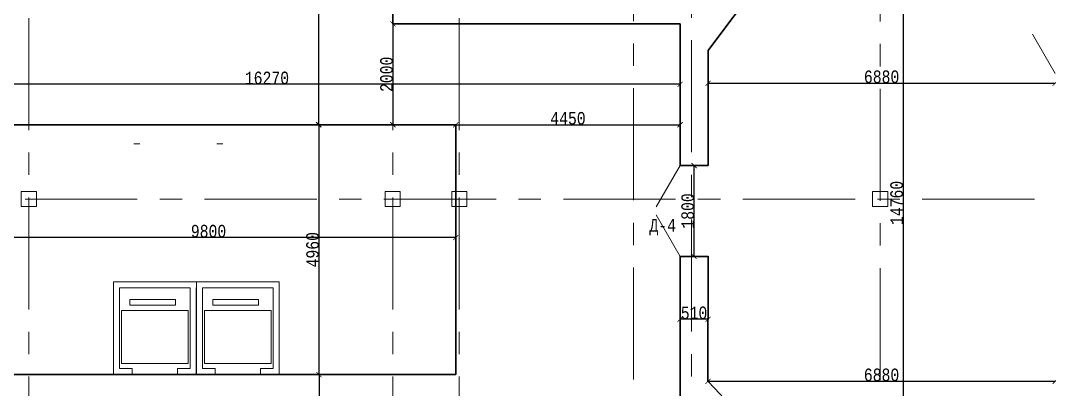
# Model space of a CAD drawing. Header units: millimetres. Extents: x -689206 to 4969298, y -1019800 to 703299.
# Drawn here: x 385173 to 405563, y -630153 to -622835 of the extents above; entities that cross this region are included whole.
import ezdxf

# ---------------------------------------------------------------- set-up
doc = ezdxf.new("R2010")
doc.units = ezdxf.units.MM
doc.linetypes.add('осеваяX2', pattern=[101.6, 63.5, -12.7, 12.7, -12.7])
doc.layers.add('РАЗМЕРЫ', color=7, linetype='Continuous', lineweight=9)
doc.layers.add('стены', color=7, linetype='Continuous', lineweight=20)
doc.styles.add('Аннотативный', font='isocteur.ttf', dxfattribs={"width": 0.7, "height": 250})
doc.dimstyles.new('Аннотативный', dxfattribs={"dimscale": 0, "dimtxt": 250, "dimasz": 100, "dimexe": 1.25, "dimexo": 0.625, "dimtad": 1, "dimdec": 0, "dimtxsty": 'Аннотативный', "dimblk": 'ARCHTICK', "dimcen": 2.5, "dimadec": 0, "dimazin": 0, "dimtfac": 1, "dimtdec": 0, "dimtmove": 0, "dimatfit": 3, "dimfxl": 1, "dimarcsym": 0})

# ---------------------------------------------------------------- blocks, each defined once
blk = doc.blocks.new('_ArchTick')
at = {"color": 0, "linetype": 'ByBlock', "const_width": 0.15}
blk.add_lwpolyline([(-0.5, -0.5), (0.5, 0.5)], dxfattribs=at)
blk = doc.blocks.new('*D3690')
at = {"layer": 'Defpoints', "color": 0, "lineweight": 0, "transparency": 16777216}
for p in [(398797, -624078), (405677, -624078), (405677, -624078)]:
    blk.add_point(p, dxfattribs=at)
at = {"layer": 'стены', "color": 0, "lineweight": -2, "transparency": 16777216}
for p, q in [((398797, -624077), (398797, -624076)), ((398797, -624078), (405677, -624078)), ((405677, -624077), (405677, -624076))]:
    blk.add_line(p, q, dxfattribs=at)
at = {"layer": 'стены', "color": 0, "lineweight": -2, "transparency": 16777216, "xscale": 100, "yscale": 100, "zscale": 100, "rotation": 180}
blk.add_blockref('_ArchTick', (398797, -624078), dxfattribs=at)
at = {"layer": 'стены', "color": 0, "lineweight": -2, "transparency": 16777216, "xscale": 100, "yscale": 100, "zscale": 100}
blk.add_blockref('_ArchTick', (405677, -624078), dxfattribs=at)
at = {"layer": 'стены', "color": 0, "lineweight": 5, "transparency": 16777216, "insert": (402237, -623952), "char_height": 250, "attachment_point": 5, "style": 'Аннотативный'}
blk.add_mtext('6880', dxfattribs=at)
blk = doc.blocks.new('*D3633')
at = {"layer": 'Defpoints', "color": 0, "linetype": 'ByBlock', "lineweight": 0, "transparency": 16777216}
for p in [(402661, -619076), (402661, -633831), (402661, -633831)]:
    blk.add_point(p, dxfattribs=at)
at = {"layer": 'РАЗМЕРЫ', "color": 0, "linetype": 'ByBlock', "lineweight": -2, "transparency": 16777216}
for p, q in [((402661, -619076), (402661, -633831)), ((402662, -619076), (402663, -619076)), ((402662, -633831), (402663, -633831))]:
    blk.add_line(p, q, dxfattribs=at)
at = {"layer": 'РАЗМЕРЫ', "color": 0, "linetype": 'ByBlock', "lineweight": -2, "transparency": 16777216, "xscale": 100, "yscale": 100, "zscale": 100}
for p, rotation in [((402661, -619076), 90), ((402661, -633831), 270)]:
    blk.add_blockref('_ArchTick', p, dxfattribs=dict(at, rotation=rotation))
at = {"layer": 'РАЗМЕРЫ', "color": 0, "linetype": 'ByBlock', "lineweight": 5, "transparency": 16777216, "insert": (402536, -626453), "char_height": 250, "attachment_point": 5, "rotation": 90, "style": 'Аннотативный'}
blk.add_mtext('14760', dxfattribs=at)
blk = doc.blocks.new('*D3648')
at = {"layer": 'Defpoints', "color": 0, "linetype": 'ByBlock', "lineweight": 0, "transparency": 16777216}
for p in [(398520, -625712), (398520, -625712), (398520, -627512)]:
    blk.add_point(p, dxfattribs=at)
at = {"layer": 'РАЗМЕРЫ', "color": 0, "linetype": 'ByBlock', "lineweight": -2, "transparency": 16777216}
for p, q in [((398520, -627512), (398520, -625712)), ((398521, -625712), (398521, -625712)), ((398521, -627512), (398521, -627512))]:
    blk.add_line(p, q, dxfattribs=at)
at = {"layer": 'РАЗМЕРЫ', "color": 0, "linetype": 'ByBlock', "lineweight": -2, "transparency": 16777216, "xscale": 100, "yscale": 100, "zscale": 100}
for p, rotation in [((398520, -625712), 90), ((398520, -627512), 270)]:
    blk.add_blockref('_ArchTick', p, dxfattribs=dict(at, rotation=rotation))
at = {"layer": 'РАЗМЕРЫ', "color": 0, "linetype": 'ByBlock', "lineweight": 5, "transparency": 16777216, "insert": (398395, -626612), "char_height": 250, "attachment_point": 5, "rotation": 90, "style": 'Аннотативный'}
blk.add_mtext('1800', dxfattribs=at)
blk = doc.blocks.new('*D3732')
at = {"layer": 'Defpoints', "color": 0, "linetype": 'ByBlock', "lineweight": 0, "transparency": 16777216}
for p in [(398795, -629991), (405677, -629991), (405677, -629991)]:
    blk.add_point(p, dxfattribs=at)
at = {"layer": 'РАЗМЕРЫ', "color": 0, "linetype": 'ByBlock', "lineweight": -2, "transparency": 16777216}
for p, q in [((398795, -629990), (398795, -629989)), ((398795, -629991), (405677, -629991)), ((405677, -629990), (405677, -629989))]:
    blk.add_line(p, q, dxfattribs=at)
at = {"layer": 'РАЗМЕРЫ', "color": 0, "linetype": 'ByBlock', "lineweight": -2, "transparency": 16777216, "xscale": 100, "yscale": 100, "zscale": 100, "rotation": 180}
blk.add_blockref('_ArchTick', (398795, -629991), dxfattribs=at)
at = {"layer": 'РАЗМЕРЫ', "color": 0, "linetype": 'ByBlock', "lineweight": -2, "transparency": 16777216, "xscale": 100, "yscale": 100, "zscale": 100}
blk.add_blockref('_ArchTick', (405677, -629991), dxfattribs=at)
at = {"layer": 'РАЗМЕРЫ', "color": 0, "linetype": 'ByBlock', "lineweight": 5, "transparency": 16777216, "insert": (402236, -629865), "char_height": 250, "attachment_point": 5, "style": 'Аннотативный'}
blk.add_mtext('6880', dxfattribs=at)
blk = doc.blocks.new('*D3663')
at = {"layer": 'Defpoints', "color": 0, "linetype": 'ByBlock', "lineweight": 0, "transparency": 16777216}
for p in [(383998, -624902), (393798, -624902), (383998, -627140)]:
    blk.add_point(p, dxfattribs=at)
at = {"layer": 'РАЗМЕРЫ', "color": 0, "linetype": 'ByBlock', "lineweight": -2, "transparency": 16777216}
for p, q in [((383998, -624903), (383998, -627142)), ((393798, -624903), (393798, -627142)), ((393798, -627140), (383998, -627140))]:
    blk.add_line(p, q, dxfattribs=at)
at = {"layer": 'РАЗМЕРЫ', "color": 0, "linetype": 'ByBlock', "lineweight": -2, "transparency": 16777216, "xscale": 100, "yscale": 100, "zscale": 100, "rotation": 180}
blk.add_blockref('_ArchTick', (383998, -627140), dxfattribs=at)
at = {"layer": 'РАЗМЕРЫ', "color": 0, "linetype": 'ByBlock', "lineweight": -2, "transparency": 16777216, "xscale": 100, "yscale": 100, "zscale": 100}
blk.add_blockref('_ArchTick', (393798, -627140), dxfattribs=at)
at = {"layer": 'РАЗМЕРЫ', "color": 0, "linetype": 'ByBlock', "lineweight": 5, "transparency": 16777216, "insert": (388898, -627015), "char_height": 250, "attachment_point": 5, "style": 'Аннотативный'}
blk.add_mtext('9800', dxfattribs=at)
blk = doc.blocks.new('*D3664')
at = {"layer": 'Defpoints', "color": 0, "linetype": 'ByBlock', "lineweight": 0, "transparency": 16777216}
for p in [(391079, -617723), (391079, -624902), (391079, -624902)]:
    blk.add_point(p, dxfattribs=at)
at = {"layer": 'РАЗМЕРЫ', "color": 0, "linetype": 'ByBlock', "lineweight": -2, "transparency": 16777216}
for p, q in [((391079, -617723), (391079, -624902)), ((391080, -617723), (391080, -617723)), ((391080, -624902), (391080, -624902))]:
    blk.add_line(p, q, dxfattribs=at)
at = {"layer": 'РАЗМЕРЫ', "color": 0, "linetype": 'ByBlock', "lineweight": -2, "transparency": 16777216, "xscale": 100, "yscale": 100, "zscale": 100}
for p, rotation in [((391079, -617723), 90), ((391079, -624902), 270)]:
    blk.add_blockref('_ArchTick', p, dxfattribs=dict(at, rotation=rotation))
at = {"layer": 'РАЗМЕРЫ', "color": 0, "linetype": 'ByBlock', "lineweight": 5, "transparency": 16777216, "insert": (390953, -621313), "char_height": 250, "attachment_point": 5, "rotation": 90, "style": 'Аннотативный'}
blk.add_mtext('7690', dxfattribs=at)
blk = doc.blocks.new('*D3666')
at = {"layer": 'Defpoints', "color": 0, "linetype": 'ByBlock', "lineweight": 0, "transparency": 16777216}
for p in [(392552, -622902), (392552, -624902), (392552, -624902)]:
    blk.add_point(p, dxfattribs=at)
at = {"layer": 'РАЗМЕРЫ', "color": 0, "linetype": 'ByBlock', "lineweight": -2, "transparency": 16777216}
for p, q in [((392552, -622902), (392552, -624902)), ((392553, -622902), (392554, -622902)), ((392553, -624902), (392554, -624902))]:
    blk.add_line(p, q, dxfattribs=at)
at = {"layer": 'РАЗМЕРЫ', "color": 0, "linetype": 'ByBlock', "lineweight": -2, "transparency": 16777216, "xscale": 100, "yscale": 100, "zscale": 100}
for p, rotation in [((392552, -622902), 90), ((392552, -624902), 270)]:
    blk.add_blockref('_ArchTick', p, dxfattribs=dict(at, rotation=rotation))
at = {"layer": 'РАЗМЕРЫ', "color": 0, "linetype": 'ByBlock', "lineweight": 5, "transparency": 16777216, "insert": (392427, -623902), "char_height": 250, "attachment_point": 5, "rotation": 90, "style": 'Аннотативный'}
blk.add_mtext('2000', dxfattribs=at)
blk = doc.blocks.new('*D3667')
at = {"layer": 'Defpoints', "color": 0, "linetype": 'ByBlock', "lineweight": 0, "transparency": 16777216}
for p in [(391078, -624902), (391081, -629859), (391087, -629859)]:
    blk.add_point(p, dxfattribs=at)
at = {"layer": 'РАЗМЕРЫ', "color": 0, "linetype": 'ByBlock', "lineweight": -2, "transparency": 16777216}
for p, q in [((391078, -624902), (391088, -624902)), ((391087, -624902), (391087, -629859)), ((391081, -629859), (391088, -629859))]:
    blk.add_line(p, q, dxfattribs=at)
at = {"layer": 'РАЗМЕРЫ', "color": 0, "linetype": 'ByBlock', "lineweight": -2, "transparency": 16777216, "xscale": 100, "yscale": 100, "zscale": 100}
for p, rotation in [((391087, -624902), 90), ((391087, -629859), 270)]:
    blk.add_blockref('_ArchTick', p, dxfattribs=dict(at, rotation=rotation))
at = {"layer": 'РАЗМЕРЫ', "color": 0, "linetype": 'ByBlock', "lineweight": 5, "transparency": 16777216, "insert": (390961, -627381), "char_height": 250, "attachment_point": 5, "rotation": 90, "style": 'Аннотативный'}
blk.add_mtext('4960', dxfattribs=at)
blk = doc.blocks.new('*D3668')
at = {"layer": 'Defpoints', "color": 0, "linetype": 'ByBlock', "lineweight": 30, "transparency": 16777216}
for p in [(391081, -629859), (391088, -631712), (391585, -631712)]:
    blk.add_point(p, dxfattribs=at)
at = {"layer": 'РАЗМЕРЫ', "color": 0, "linetype": 'ByBlock', "lineweight": -2, "transparency": 16777216}
for p, q in [((391081, -629859), (391089, -629859)), ((391088, -629859), (391088, -631712)), ((391585, -631712), (391087, -631712))]:
    blk.add_line(p, q, dxfattribs=at)
at = {"layer": 'РАЗМЕРЫ', "color": 0, "linetype": 'ByBlock', "lineweight": -2, "transparency": 16777216, "xscale": 100, "yscale": 100, "zscale": 100}
for p, rotation in [((391088, -629859), 90), ((391088, -631712), 270)]:
    blk.add_blockref('_ArchTick', p, dxfattribs=dict(at, rotation=rotation))
at = {"layer": 'РАЗМЕРЫ', "color": 0, "linetype": 'ByBlock', "lineweight": 5, "transparency": 16777216, "insert": (390962, -630786), "char_height": 250, "attachment_point": 5, "rotation": 90, "style": 'Аннотативный'}
blk.add_mtext('2000', dxfattribs=at)
blk = doc.blocks.new('*D3760')
at = {"layer": 'Defpoints', "color": 0, "linetype": 'ByBlock', "lineweight": 0, "ltscale": 35, "transparency": 16777216}
for p in [(398243, -628550), (398797, -628550), (398243, -628760)]:
    blk.add_point(p, dxfattribs=at)
at = {"layer": 'РАЗМЕРЫ', "color": 0, "linetype": 'ByBlock', "lineweight": -2, "ltscale": 35, "transparency": 16777216}
for p, q in [((398243, -628551), (398243, -628762)), ((398797, -628551), (398797, -628762)), ((398797, -628760), (398243, -628760))]:
    blk.add_line(p, q, dxfattribs=at)
at = {"layer": 'РАЗМЕРЫ', "color": 0, "linetype": 'ByBlock', "lineweight": -2, "ltscale": 35, "transparency": 16777216, "xscale": 100, "yscale": 100, "zscale": 100, "rotation": 180}
blk.add_blockref('_ArchTick', (398243, -628760), dxfattribs=at)
at = {"layer": 'РАЗМЕРЫ', "color": 0, "linetype": 'ByBlock', "lineweight": -2, "ltscale": 35, "transparency": 16777216, "xscale": 100, "yscale": 100, "zscale": 100}
blk.add_blockref('_ArchTick', (398797, -628760), dxfattribs=at)
at = {"layer": 'РАЗМЕРЫ', "color": 0, "linetype": 'ByBlock', "lineweight": 5, "ltscale": 35, "transparency": 16777216, "insert": (398520, -628635), "char_height": 250, "attachment_point": 5, "style": 'Аннотативный'}
blk.add_mtext('510', dxfattribs=at)
blk = doc.blocks.new('*D3761')
at = {"layer": 'Defpoints', "color": 0, "linetype": 'ByBlock', "lineweight": 0, "ltscale": 35, "transparency": 16777216}
for p in [(381868, -622902), (398243, -622902), (381868, -624100)]:
    blk.add_point(p, dxfattribs=at)
at = {"layer": 'РАЗМЕРЫ', "color": 0, "linetype": 'ByBlock', "lineweight": -2, "ltscale": 35, "transparency": 16777216}
for p, q in [((381868, -622903), (381868, -624102)), ((398243, -622903), (398243, -624102)), ((398243, -624100), (381868, -624100))]:
    blk.add_line(p, q, dxfattribs=at)
at = {"layer": 'РАЗМЕРЫ', "color": 0, "linetype": 'ByBlock', "lineweight": -2, "ltscale": 35, "transparency": 16777216, "xscale": 100, "yscale": 100, "zscale": 100, "rotation": 180}
blk.add_blockref('_ArchTick', (381868, -624100), dxfattribs=at)
at = {"layer": 'РАЗМЕРЫ', "color": 0, "linetype": 'ByBlock', "lineweight": -2, "ltscale": 35, "transparency": 16777216, "xscale": 100, "yscale": 100, "zscale": 100}
blk.add_blockref('_ArchTick', (398243, -624100), dxfattribs=at)
at = {"layer": 'РАЗМЕРЫ', "color": 0, "linetype": 'ByBlock', "lineweight": 5, "ltscale": 35, "transparency": 16777216, "insert": (390056, -623975), "char_height": 250, "attachment_point": 5, "style": 'Аннотативный'}
blk.add_mtext('16270', dxfattribs=at)
blk = doc.blocks.new('*D3762')
at = {"layer": 'Defpoints', "color": 0, "linetype": 'ByBlock', "lineweight": 0, "ltscale": 35, "transparency": 16777216}
for p in [(393798, -624902), (398243, -624902), (398243, -624902)]:
    blk.add_point(p, dxfattribs=at)
at = {"layer": 'РАЗМЕРЫ', "color": 0, "linetype": 'ByBlock', "lineweight": -2, "ltscale": 35, "transparency": 16777216}
for p, q in [((393798, -624901), (393798, -624901)), ((393798, -624902), (398243, -624902)), ((398243, -624901), (398243, -624901))]:
    blk.add_line(p, q, dxfattribs=at)
at = {"layer": 'РАЗМЕРЫ', "color": 0, "linetype": 'ByBlock', "lineweight": -2, "ltscale": 35, "transparency": 16777216, "xscale": 100, "yscale": 100, "zscale": 100, "rotation": 180}
blk.add_blockref('_ArchTick', (393798, -624902), dxfattribs=at)
at = {"layer": 'РАЗМЕРЫ', "color": 0, "linetype": 'ByBlock', "lineweight": -2, "ltscale": 35, "transparency": 16777216, "xscale": 100, "yscale": 100, "zscale": 100}
blk.add_blockref('_ArchTick', (398243, -624902), dxfattribs=at)
at = {"layer": 'РАЗМЕРЫ', "color": 0, "linetype": 'ByBlock', "lineweight": 5, "ltscale": 35, "transparency": 16777216, "insert": (396021, -624776), "char_height": 250, "attachment_point": 5, "style": 'Аннотативный'}
blk.add_mtext('4450', dxfattribs=at)

msp = doc.modelspace()

# ---------------------------------------------------------------- linework, layer by layer
at = {"layer": 'РАЗМЕРЫ', "linetype": 'осеваяX2', "lineweight": 5, "ltscale": 35}
for p, q in [((385337.9, -605006.7), (385337.9, -654848)), ((392547.9, -605006.7), (392547.9, -654848)), ((397317.9, -654848), (397317.9, -605006.7)), ((398467.6, -619670.6), (398467.6, -654848))]:
    msp.add_line(p, q, dxfattribs=at)
at = {"layer": 'РАЗМЕРЫ', "linetype": 'ByBlock', "lineweight": 30}
for p, q in [((399829.9, -622058.6), (399013.4, -623142.6)), ((392552.5, -622902.1), (392552.5, -622522.1)), ((398241.9, -622902.1), (392552.5, -622902.1)), ((398241.9, -622902.1), (398243.5, -622902.1)), ((399013.4, -623142.6), (398797, -623429.8)), ((393798, -624902.1), (383997.9, -624902.1)), ((393798, -629857.7), (393798, -624902.1)), ((398796.3, -629991.9), (398797, -627512.1)), ((383997.9, -629857.7), (392122.8, -629857.7)), ((392122.8, -629857.7), (393798, -629857.7)), ((398925.2, -630127.8), (398795.3, -629990.8)), ((399736.3, -630996.3), (398925.2, -630127.8))]:
    msp.add_line(p, q, dxfattribs=at)
at = {"layer": 'РАЗМЕРЫ', "linetype": 'ByBlock', "lineweight": 20}
for p, q in [((390700.8, -624902.1), (389180.8, -624902.1)), ((387535.2, -625282.1), (387415.2, -625282.1)), ((389180.8, -625282.1), (389060.8, -625282.1))]:
    msp.add_line(p, q, dxfattribs=at)
at = {"layer": 'РАЗМЕРЫ', "linetype": 'ByBlock', "lineweight": 13}
for p, q in [((387013.2, -628019.4), (387013.2, -629859.4)), ((387013.2, -628019.4), (388658.8, -628019.4)), ((388653.2, -629859.4), (388653.2, -628139.4)), ((388658.8, -628019.4), (388658.8, -629859.4)), ((390298.8, -628019.4), (388658.8, -628019.4)), ((390298.8, -628139.4), (390298.8, -628019.4)), ((390298.8, -629859.4), (390298.8, -628139.4)), ((387339.2, -628479.4), (387339.2, -628369.4)), ((388245.2, -628479.4), (388245.2, -628369.4)), ((389890.8, -628479.4), (389890.8, -628369.4))]:
    msp.add_line(p, q, dxfattribs=at)
at = {"layer": 'стены', "linetype": 'осеваяX2', "lineweight": 5, "ltscale": 35}
for p, q in [((393867.9, -605006.7), (393867.9, -654848)), ((402208, -606408.2), (402208, -654848)), ((356815.2, -626375.7), (423867.9, -626375.7))]:
    msp.add_line(p, q, dxfattribs=at)
at = {"layer": 'стены', "lineweight": 30}
for p, q in [((398243.5, -625711.8), (398243.5, -622902.1)), ((398797, -625711.8), (398797, -623429.8)), ((398243.5, -625711.8), (398797, -625711.8)), ((398797, -627512.2), (398243.5, -627512.2)), ((398243.5, -631667.4), (398243.5, -627512.2))]:
    msp.add_line(p, q, dxfattribs=at)
at = {"layer": 'стены', "lineweight": 9}
for p, q in [((405677.2, -623883.7), (405227.1, -623104.1)), ((398243.5, -625711.8), (397769.7, -626532.4)), ((398243.5, -627512.2), (397768.2, -626688.9))]:
    msp.add_line(p, q, dxfattribs=at)
at = {"layer": 'стены', "color": 18, "lineweight": 13, "true_color": 0x000000}
for p, q in [((387133.2, -629739.4), (387133.2, -628139.4)), ((387133.2, -628139.4), (388533.2, -628139.4)), ((388533.2, -628139.4), (388533.2, -629739.4)), ((388778.8, -629739.4), (388778.8, -628139.4)), ((388778.8, -628139.4), (390178.8, -628139.4)), ((390178.8, -628139.4), (390178.8, -629739.4)), ((388245.2, -628369.4), (387339.2, -628369.4)), ((389890.8, -628369.4), (388984.8, -628369.4)), ((388984.8, -628369.4), (388984.8, -628479.4)), ((387175.2, -629636.4), (387175.2, -628589.4)), ((387175.2, -628589.4), (388491.2, -628589.4)), ((388245.2, -628479.4), (387339.2, -628479.4)), ((388491.2, -629636.4), (388491.2, -628589.4)), ((388820.8, -629636.4), (388820.8, -628589.4)), ((388820.8, -628589.4), (390136.8, -628589.4)), ((389890.8, -628479.4), (388984.8, -628479.4)), ((389890.8, -628479.4), (389688.3, -628479.4)), ((390136.8, -629636.4), (390136.8, -628589.4)), ((388491.2, -629636.4), (387175.2, -629636.4)), ((390136.8, -629636.4), (388820.8, -629636.4)), ((387383.2, -629739.4), (387133.2, -629739.4)), ((387383.2, -629739.4), (387383.2, -629859.4)), ((388533.2, -629739.4), (388283.2, -629739.4)), ((388283.2, -629739.4), (388283.2, -629859.4)), ((388533.2, -629739.4), (388491.2, -629739.4)), ((389028.8, -629739.4), (388778.8, -629739.4)), ((389028.8, -629739.4), (389028.8, -629859.4)), ((390178.8, -629739.4), (389928.8, -629739.4)), ((389928.8, -629739.4), (389928.8, -629859.4)), ((390178.8, -629739.4), (390136.8, -629739.4))]:
    msp.add_line(p, q, dxfattribs=at)
at = {"layer": 'стены', "color": 18, "lineweight": 25, "true_color": 0x000000}
msp.add_line((391080.8, -629859.4), (390710.8, -629859.4), dxfattribs=at)
at = {"layer": 'стены', "lineweight": 20}
for points in [[(385187.9, -626225.7), (385487.9, -626225.7), (385487.9, -626525.7), (385187.9, -626525.7)], [(392397.9, -626225.7), (392697.9, -626225.7), (392697.9, -626525.7), (392397.9, -626525.7)], [(393717.9, -626225.7), (394017.9, -626225.7), (394017.9, -626525.7), (393717.9, -626525.7)], [(402058, -626225.7), (402358, -626225.7), (402358, -626525.7), (402058, -626525.7)]]:
    msp.add_lwpolyline(points, close=True, dxfattribs=at)

# ---------------------------------------------------------------- texts
at = {"layer": 'РАЗМЕРЫ', "lineweight": 20, "ltscale": 150, "insert": (397635.2, -626772.8), "char_height": 250, "width": 922.913, "attachment_point": 1, "style": 'Аннотативный'}
msp.add_mtext('Д-4', dxfattribs=at)

# ---------------------------------------------------------------- dimensions: what is measured, and where the dimension line sits
at = {"layer": 'РАЗМЕРЫ', "linetype": 'ByBlock', "lineweight": 5}
for base, p1, p2, text, picture, middle in [((391079, -624902.1), (391079, -617723.1), (391079, -624902.1), '7690', '*D3664', (390953.3, -621312.6)), ((391086.5, -629859.4), (391077.7, -624902.1), (391080.8, -629859.4), '4960', '*D3667', (390960.9, -627380.8)), ((391087.8, -631712), (391080.8, -629859.4), (391585.2, -631712), '2000', '*D3668', (390962.2, -630785.7))]:
    dim = msp.add_linear_dim(base=base, p1=p1, p2=p2, angle=90, text=text, dimstyle='Аннотативный', dxfattribs=at)
    dim.commit()
    dim.dimension.update_dxf_attribs({"geometry": picture, "text_midpoint": middle})
at = {"layer": 'РАЗМЕРЫ', "color": 18, "linetype": 'ByBlock', "lineweight": 5, "true_color": 0x000000}
dim = msp.add_linear_dim(base=(402661.3, -633830.8), p1=(402661.3, -619075.7), p2=(402661.3, -633830.8), angle=90, text='14760', dimstyle='Аннотативный', dxfattribs=at)
dim.commit()
dim.dimension.update_dxf_attribs({"geometry": '*D3633', "text_midpoint": (402535.7, -626453.2)})
at = {"layer": 'РАЗМЕРЫ', "linetype": 'ByBlock', "lineweight": 5, "ltscale": 35}
for p1, p2, distance, text, picture, middle in [((398243.5, -622902.1), (381867.9, -622902.1), 1198.2, '16270', '*D3761', (390055.7, -623974.7)), ((398796.7, -628550.3), (398243.5, -628550.3), 210, '510', '*D3760', (398520.1, -628634.7))]:
    dim = msp.add_aligned_dim(p1=p1, p2=p2, distance=distance, text=text, dimstyle='Аннотативный', dxfattribs=at)
    dim.commit()
    dim.dimension.update_dxf_attribs({"geometry": picture, "text_midpoint": middle})
at = {"layer": 'РАЗМЕРЫ', "linetype": 'ByBlock', "lineweight": 5}
dim = msp.add_linear_dim(base=(392552.5, -624902.1), p1=(392552.5, -622902.1), p2=(392552.5, -624902.1), angle=90, dimstyle='Аннотативный', dxfattribs=at)
dim.commit()
dim.dimension.update_dxf_attribs({"geometry": '*D3666', "text_midpoint": (392426.9, -623902.1)})
at = {"layer": 'РАЗМЕРЫ', "linetype": 'ByBlock', "lineweight": 5, "ltscale": 35}
dim = msp.add_linear_dim(base=(398243.5, -624902.1), p1=(393798, -624902.1), p2=(398243.5, -624902.1), text='4450', dimstyle='Аннотативный', dxfattribs=at)
dim.commit()
dim.dimension.update_dxf_attribs({"geometry": '*D3762', "text_midpoint": (396020.7, -624776.5)})
at = {"layer": 'РАЗМЕРЫ', "linetype": 'ByBlock', "lineweight": 5}
dim = msp.add_linear_dim(base=(383997.9, -627140.5), p1=(393798, -624902.1), p2=(383997.9, -624902.1), dimstyle='Аннотативный', dxfattribs=at)
dim.commit()
dim.dimension.update_dxf_attribs({"geometry": '*D3663', "text_midpoint": (388897.9, -627014.8)})
at = {"layer": 'РАЗМЕРЫ', "color": 18, "linetype": 'ByBlock', "lineweight": 5, "true_color": 0x000000}
dim = msp.add_aligned_dim(p1=(398520.2, -627512.2), p2=(398520.2, -625711.8), distance=0, dimstyle='Аннотативный', dxfattribs=at)
dim.commit()
dim.dimension.update_dxf_attribs({"geometry": '*D3648', "text_midpoint": (398394.6, -626612)})
at = {"layer": 'РАЗМЕРЫ', "linetype": 'ByBlock', "lineweight": 5}
dim = msp.add_linear_dim(base=(405677.3, -629990.7), p1=(398795.3, -629990.8), p2=(405677.3, -629990.7), text='6880', dimstyle='Аннотативный', dxfattribs=at)
dim.commit()
dim.dimension.update_dxf_attribs({"geometry": '*D3732', "text_midpoint": (402236.3, -629865.1)})
at = {"layer": 'стены', "lineweight": 5}
dim = msp.add_aligned_dim(p1=(398797, -624077.6), p2=(405677.2, -624077.6), distance=0, dimstyle='Аннотативный', dxfattribs=at)
dim.commit()
dim.dimension.update_dxf_attribs({"geometry": '*D3690', "text_midpoint": (402237.1, -623952)})

doc.saveas('drawing.dxf')
